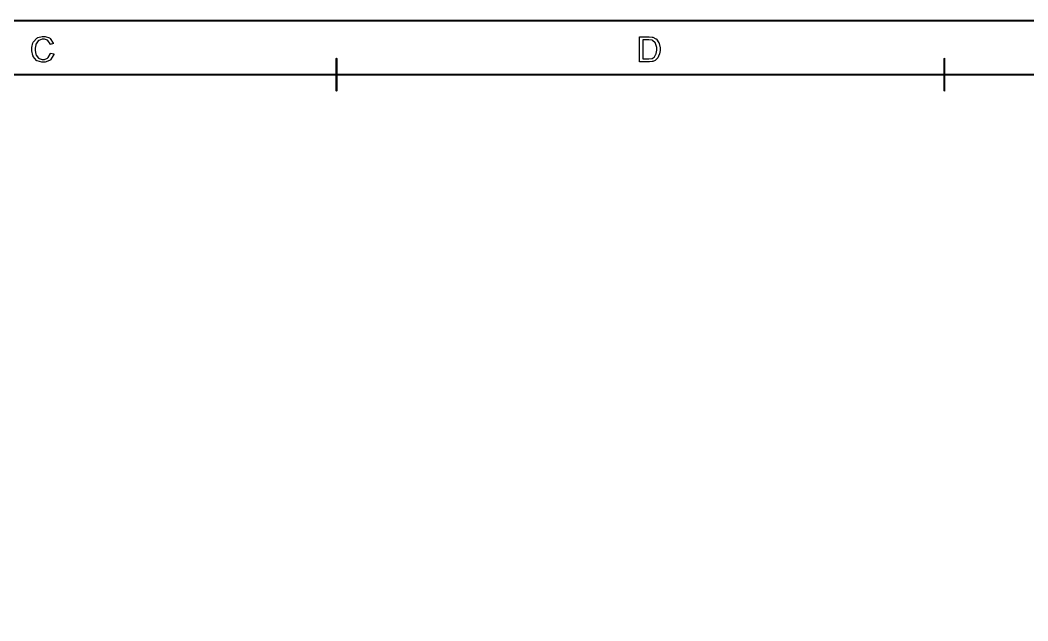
# Model space of a CAD drawing. Extents: x 0.54 to 10.46, y 0.74 to 7.76.
# Drawn here: x 5.545 to 8.67, y 5.9 to 7.761 of the extents above; entities that cross this region are included whole.
import ezdxf

# ---------------------------------------------------------------- set-up
doc = ezdxf.new("R2010")
doc.units = 0
doc.layers.get('0').update_dxf_attribs({"linetype": 'CONTINUOUS'})

msp = doc.modelspace()

# ---------------------------------------------------------------- linework, layer by layer
at = {"color": 0}
for points in [[(10.4631, 0.73899), (0.53689, 0.73899), (0.53646, 0.73899), (0.53516, 0.74029), (0.53516, 0.74072), (0.53516, 7.75928), (0.53516, 7.75971), (0.53646, 7.76101), (0.53689, 7.76101), (10.4631, 7.76101), (10.4635, 7.76101), (10.4648, 7.75971), (10.4648, 7.75928), (10.4648, 0.74072), (10.4648, 0.74029), (10.4635, 0.73899), (10.4631, 0.73899)], [(0.53863, 0.74246), (10.4614, 0.74246), (10.4614, 7.75754), (0.53863, 7.75754), (0.53863, 0.74246)], [(5.63921, 7.65896), (5.64953, 7.65636), (5.64899, 7.65424), (5.63926, 7.63818), (5.63786, 7.63704), (5.63644, 7.63596), (5.62207, 7.63038), (5.61729, 7.63038), (5.61214, 7.63038), (5.59814, 7.63465), (5.59685, 7.63547), (5.59549, 7.63633), (5.5855, 7.64871), (5.58485, 7.65033), (5.58415, 7.65196), (5.58074, 7.66639), (5.58074, 7.67117), (5.58074, 7.67649), (5.58453, 7.69092), (5.58535, 7.69239), (5.5861, 7.6939), (5.59711, 7.7054), (5.59858, 7.70617), (5.59999, 7.70697), (5.61307, 7.71083), (5.61746, 7.71083), (5.62235, 7.71083), (5.63574, 7.70594), (5.6371, 7.70492), (5.6384, 7.70394), (5.64768, 7.69), (5.64822, 7.68821), (5.63807, 7.68582), (5.63758, 7.68722), (5.63103, 7.69754), (5.63021, 7.69814), (5.62935, 7.69879), (5.62022, 7.70204), (5.61724, 7.70204), (5.6135, 7.70204), (5.60325, 7.69846), (5.60226, 7.69775), (5.60124, 7.69706), (5.59418, 7.68744), (5.59381, 7.68619), (5.59337, 7.685), (5.59136, 7.67469), (5.59136, 7.67122), (5.59136, 7.66694), (5.59375, 7.65517), (5.59424, 7.65392), (5.59467, 7.65272), (5.60221, 7.6435), (5.60325, 7.64285), (5.60422, 7.64225), (5.61333, 7.63917), (5.61643, 7.63917), (5.62007, 7.63917), (5.63004, 7.64333), (5.63108, 7.64415), (5.63206, 7.64501), (5.63883, 7.65733), (5.63921, 7.65896)], [(7.465, 7.63167), (7.465, 7.70953), (7.49181, 7.70953), (7.49528, 7.70953), (7.50489, 7.70861), (7.50569, 7.70839), (7.50678, 7.70817), (7.51628, 7.70356), (7.51708, 7.70285), (7.51812, 7.70199), (7.52576, 7.69092), (7.52632, 7.68956), (7.52681, 7.68821), (7.52935, 7.67535), (7.52935, 7.67106), (7.52935, 7.66715), (7.52761, 7.65647), (7.52729, 7.65533), (7.52692, 7.65419), (7.52251, 7.64475), (7.52197, 7.64399), (7.52143, 7.64328), (7.51551, 7.63737), (7.51492, 7.63693), (7.51426, 7.6365), (7.50646, 7.63325), (7.50558, 7.63303), (7.50467, 7.63282), (7.49599, 7.63167), (7.49311, 7.63167), (7.465, 7.63167)], [(7.47532, 7.6409), (7.49192, 7.6409), (7.4949, 7.6409), (7.50325, 7.64208), (7.50401, 7.64231), (7.50472, 7.64258), (7.51053, 7.64594), (7.51096, 7.64638), (7.51156, 7.64697), (7.51633, 7.65517), (7.51671, 7.65619), (7.51704, 7.65722), (7.51878, 7.66769), (7.51878, 7.67117), (7.51878, 7.67589), (7.5154, 7.68886), (7.51476, 7.68994), (7.51406, 7.69108), (7.50592, 7.6984), (7.50499, 7.69874), (7.50429, 7.699), (7.49479, 7.70031), (7.49164, 7.70031), (7.47532, 7.70031), (7.47532, 7.6409)], [(6.52604, 7.54135), (6.52582, 7.54135), (6.52533, 7.54189), (6.52533, 7.54204), (6.52533, 7.64231), (6.52533, 7.64247), (6.52582, 7.64296), (6.52604, 7.64296), (6.52621, 7.64296), (6.52675, 7.64247), (6.52675, 7.64231), (6.52675, 7.54204), (6.52675, 7.54189), (6.52621, 7.54135), (6.52604, 7.54135)], [(8.41103, 7.54135), (8.41081, 7.54135), (8.41032, 7.54189), (8.41032, 7.54204), (8.41032, 7.64231), (8.41032, 7.64247), (8.41081, 7.64296), (8.41103, 7.64296), (8.41118, 7.64296), (8.41174, 7.64247), (8.41174, 7.64231), (8.41174, 7.54204), (8.41174, 7.54189), (8.41118, 7.54135), (8.41103, 7.54135)], [(10.296, 0.90609), (0.87115, 0.90609), (0.87071, 0.90609), (0.86941, 0.90739), (0.86941, 0.90782), (0.86941, 7.59218), (0.86941, 7.59261), (0.87071, 7.59392), (0.87115, 7.59392), (10.296, 7.59392), (10.2964, 7.59392), (10.2977, 7.59261), (10.2977, 7.59218), (10.2977, 0.90782), (10.2977, 0.90739), (10.2964, 0.90609), (10.296, 0.90609)], [(0.87289, 0.90956), (10.2943, 0.90956), (10.2943, 7.59044), (0.87289, 7.59044), (0.87289, 0.90956)]]:
    msp.add_lwpolyline(points, close=True, dxfattribs=at)

doc.saveas('drawing.dxf')
